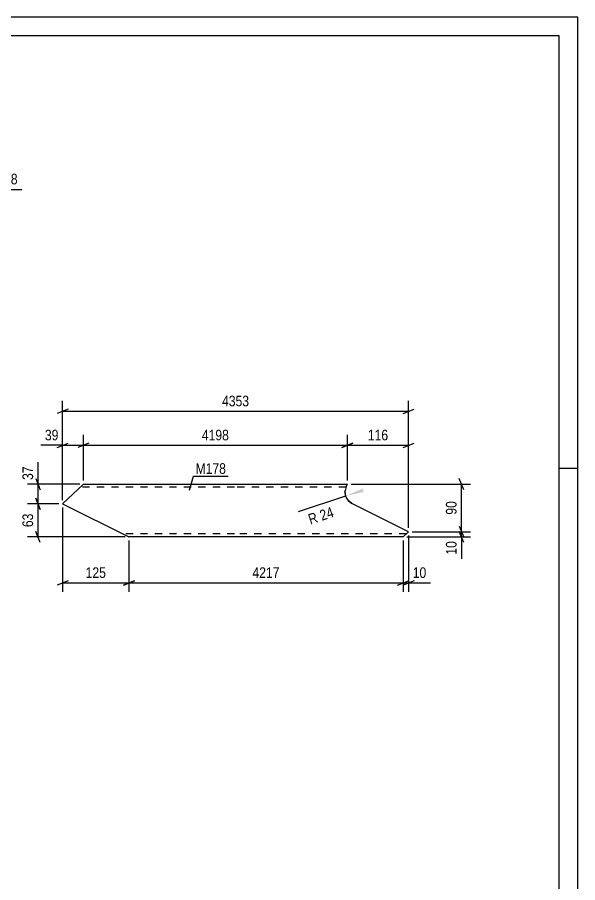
# Model space of a CAD drawing. Header units: millimetres. Extents: x 0 to 594, y 0 to 420.
# Drawn here: x 442.5 to 594, y 186 to 420 of the extents above; entities that cross this region are included whole.
import ezdxf

# ---------------------------------------------------------------- set-up
doc = ezdxf.new("R2010")
doc.units = ezdxf.units.MM
doc.linetypes.add('DXK_LINE_DOT2', pattern=[3.9198, 1.9599, -1.9599])
doc.styles.add('Arial Narrow', font='ARIALN.TTF', dxfattribs={"height": 0.2})

# ---------------------------------------------------------------- blocks, each defined once
blk = doc.blocks.new('Unknown-761560111-3298')
at = {"color": 5, "linetype": 'Continuous'}
for p, q in [((594, 420), (0, 420)), ((594, 0), (594, 420)), ((589, 415), (5, 415)), ((589, 5), (589, 415)), ((594, 298), (589, 298))]:
    blk.add_line(p, q, dxfattribs=at)
blk = doc.blocks.new('Part-761560111-7250 - 7249')
at = {"color": 2, "linetype": 'Continuous'}
for p, q in [((460.34, 293.78), (454.72, 288.46)), ((460.34, 293.78), (501.22, 293.78)), ((501.32, 293.78), (531.73, 293.78)), ((531.43, 293.17), (531.13, 292.07)), ((531.43, 293.17), (531.73, 293.78)), ((531.07, 291.88), (531.13, 292.07)), ((454.72, 288.46), (472.65, 279.5)), ((532.96, 288.57), (531.9, 289.39)), ((548.27, 280.92), (532.96, 288.57)), ((548.27, 280.92), (546.77, 279.5)), ((501.22, 279.5), (472.65, 279.5)), ((546.77, 279.5), (501.32, 279.5))]:
    blk.add_line(p, q, dxfattribs=at)
at = {"color": 7, "linetype": 'DXK_LINE_DOT2'}
for p, q in [((501.22, 292.92), (459.44, 292.92)), ((531.36, 292.92), (501.32, 292.92)), ((531.48, 293.28), (531.43, 293.17)), ((531.13, 292.07), (531.07, 291.88)), ((531.07, 291.88), (531.13, 292.07)), ((531.13, 292.07), (531.07, 291.88)), ((531.9, 289.39), (532.96, 288.57)), ((532.96, 288.57), (531.9, 289.39)), ((531.9, 289.39), (532.96, 288.57)), ((501.22, 280.35), (470.94, 280.35)), ((547.68, 280.35), (501.32, 280.35))]:
    blk.add_line(p, q, dxfattribs=at)
at = {"color": 2, "linetype": 'Continuous'}
blk.add_arc((534.49, 291.64), 3.43, 175.9254, 220.9254, dxfattribs=at)
at = {"color": 7, "linetype": 'DXK_LINE_DOT2'}
blk.add_arc((534.49, 291.64), 3.43, 175.9254, 220.9254, dxfattribs=at)
blk.add_arc((534.49, 291.64), 3.43, 175.9254, 220.9254, dxfattribs=at)
blk.add_arc((534.49, 291.64), 3.43, 175.9254, 220.9254, dxfattribs=at)
blk = doc.blocks.new('StraightDimension-761560111-8463 - 7249')
at = {"color": 7, "linetype": 'Continuous'}
for p, q in [((546.77, 278.5), (546.77, 264.67)), ((548.27, 279.92), (548.27, 264.67)), ((545.27, 266.47), (548.27, 267.67)), ((549.77, 267.67), (546.77, 266.47)), ((546.77, 267.07), (548.27, 267.07))]:
    blk.add_line(p, q, dxfattribs=at)
at = {"color": 0}
blk.add_wipeout([(553.65, 267.82), (553.65, 272.02), (548.8, 272.02), (548.8, 267.82)], dxfattribs=at)
at = {"color": 7, "linetype": 'Continuous'}
blk.add_line((548.27, 267.07), (554.18, 267.07), dxfattribs=at)
blk.add_line((548.27, 267.07), (554.18, 267.07), dxfattribs=at)
at = {"color": 3, "style": 'Arial Narrow'}
blk.add_text('10', height=2.863, dxfattribs=at).set_placement((549.4, 268.42))
blk = doc.blocks.new('StraightDimension-761560111-8400 - 7249')
at = {"color": 7, "linetype": 'Continuous'}
for p, q in [((447.48, 295.28), (448.68, 292.28)), ((459.34, 293.78), (445.23, 293.78)), ((448.08, 288.46), (448.08, 293.78)), ((453.72, 288.46), (445.23, 288.46)), ((448.68, 286.96), (447.48, 289.96))]:
    blk.add_line(p, q, dxfattribs=at)
at = {"color": 0}
blk.add_wipeout([(447.33, 299.16), (443.13, 299.16), (443.13, 294.31), (447.33, 294.31)], dxfattribs=at)
at = {"color": 7, "linetype": 'Continuous'}
blk.add_line((448.08, 293.78), (448.08, 299.69), dxfattribs=at)
blk.add_line((448.08, 293.78), (448.08, 299.69), dxfattribs=at)
at = {"color": 3, "style": 'Arial Narrow'}
blk.add_text('37', height=2.863, rotation=90.0002, dxfattribs=at).set_placement((446.73, 294.91))
blk = doc.blocks.new('StraightDimension-761560111-8314 - 7249')
at = {"color": 7, "linetype": 'Continuous'}
for p, q in [((531.73, 294.78), (531.73, 307.12)), ((548.27, 281.92), (548.27, 307.12)), ((533.23, 304.87), (530.23, 303.67)), ((531.73, 304.27), (548.27, 304.27)), ((546.77, 303.67), (549.77, 304.87))]:
    blk.add_line(p, q, dxfattribs=at)
at = {"color": 0}
blk.add_wipeout([(543.34, 305.02), (543.34, 309.22), (536.66, 309.22), (536.66, 305.02)], dxfattribs=at)
at = {"color": 3, "style": 'Arial Narrow'}
blk.add_text('116', height=2.863, dxfattribs=at).set_placement((537.26, 305.62))
blk = doc.blocks.new('StraightDimension-761560111-8315 - 7249')
at = {"color": 7, "linetype": 'Continuous'}
for p, q in [((460.34, 294.78), (460.34, 307.12)), ((531.73, 294.78), (531.73, 307.12)), ((461.84, 304.87), (458.84, 303.67)), ((460.34, 304.27), (531.73, 304.27)), ((530.23, 303.67), (533.23, 304.87))]:
    blk.add_line(p, q, dxfattribs=at)
at = {"color": 0}
blk.add_wipeout([(500.29, 305.02), (500.29, 309.22), (491.78, 309.22), (491.78, 305.02)], dxfattribs=at)
at = {"color": 3, "style": 'Arial Narrow'}
blk.add_text('4198', height=2.863, dxfattribs=at).set_placement((492.38, 305.62))
blk = doc.blocks.new('StraightDimension-761560111-8316 - 7249')
at = {"color": 7, "linetype": 'Continuous'}
for p, q in [((454.72, 289.46), (454.72, 307.12)), ((460.34, 294.78), (460.34, 307.12)), ((453.22, 303.67), (456.22, 304.87)), ((454.72, 304.27), (460.34, 304.27)), ((461.84, 304.87), (458.84, 303.67))]:
    blk.add_line(p, q, dxfattribs=at)
at = {"color": 0}
blk.add_wipeout([(454.2, 305.02), (454.2, 309.22), (449.34, 309.22), (449.34, 305.02)], dxfattribs=at)
at = {"color": 7, "linetype": 'Continuous'}
blk.add_line((454.72, 304.27), (448.82, 304.27), dxfattribs=at)
blk.add_line((454.72, 304.27), (448.82, 304.27), dxfattribs=at)
at = {"color": 3, "style": 'Arial Narrow'}
blk.add_text('39', height=2.863, dxfattribs=at).set_placement((449.94, 305.62))
blk = doc.blocks.new('StraightDimension-761560111-8401 - 7249')
at = {"color": 7, "linetype": 'Continuous'}
for p, q in [((453.72, 288.46), (445.23, 288.46)), ((447.48, 289.96), (448.68, 286.96)), ((448.08, 279.5), (448.08, 288.46)), ((448.68, 278), (447.48, 281)), ((471.65, 279.5), (445.23, 279.5))]:
    blk.add_line(p, q, dxfattribs=at)
at = {"color": 0}
blk.add_wipeout([(447.33, 286.41), (443.13, 286.41), (443.13, 281.55), (447.33, 281.55)], dxfattribs=at)
at = {"color": 3, "style": 'Arial Narrow'}
blk.add_text('63', height=2.863, rotation=90.0002, dxfattribs=at).set_placement((446.73, 282.15))
blk = doc.blocks.new('StraightDimension-761560111-8464 - 7249')
at = {"color": 7, "linetype": 'Continuous'}
for p, q in [((472.65, 278.5), (472.65, 264.67)), ((546.77, 278.5), (546.77, 264.67)), ((474.15, 267.67), (471.15, 266.47)), ((472.65, 267.07), (546.77, 267.07)), ((545.27, 266.47), (548.27, 267.67))]:
    blk.add_line(p, q, dxfattribs=at)
at = {"color": 0}
blk.add_wipeout([(513.97, 267.82), (513.97, 272.02), (505.46, 272.02), (505.46, 267.82)], dxfattribs=at)
at = {"color": 3, "style": 'Arial Narrow'}
blk.add_text('4217', height=2.863, dxfattribs=at).set_placement((506.06, 268.42))
blk = doc.blocks.new('StraightDimension-761560111-8465 - 7249')
at = {"color": 7, "linetype": 'Continuous'}
for p, q in [((454.72, 287.46), (454.72, 264.67)), ((472.65, 278.5), (472.65, 264.67)), ((456.22, 267.67), (453.22, 266.47)), ((454.72, 267.07), (472.65, 267.07)), ((471.15, 266.47), (474.15, 267.67))]:
    blk.add_line(p, q, dxfattribs=at)
at = {"color": 0}
blk.add_wipeout([(467.03, 267.82), (467.03, 272.02), (460.35, 272.02), (460.35, 267.82)], dxfattribs=at)
at = {"color": 3, "style": 'Arial Narrow'}
blk.add_text('125', height=2.863, dxfattribs=at).set_placement((460.95, 268.42))
blk = doc.blocks.new('StraightDimension-761560111-8560 - 7249')
at = {"color": 7, "linetype": 'Continuous'}
for p, q in [((454.72, 289.46), (454.72, 316.33)), ((548.27, 281.92), (548.27, 316.33)), ((456.22, 314.08), (453.22, 312.88)), ((546.77, 312.88), (549.77, 314.08)), ((454.72, 313.48), (548.27, 313.48))]:
    blk.add_line(p, q, dxfattribs=at)
at = {"color": 0}
blk.add_wipeout([(505.75, 314.23), (505.75, 318.43), (497.24, 318.43), (497.24, 314.23)], dxfattribs=at)
at = {"color": 3, "style": 'Arial Narrow'}
blk.add_text('4353', height=2.863, dxfattribs=at).set_placement((497.84, 314.83))
blk = doc.blocks.new('StraightDimension-761560111-8601 - 7249')
at = {"color": 7, "linetype": 'Continuous'}
for p, q in [((563.18, 292.28), (561.98, 295.28)), ((532.73, 293.78), (564.98, 293.78)), ((562.58, 280.92), (562.58, 293.78)), ((549.27, 280.92), (564.98, 280.92)), ((561.98, 282.42), (563.18, 279.42))]:
    blk.add_line(p, q, dxfattribs=at)
at = {"color": 0}
blk.add_wipeout([(561.83, 289.78), (557.63, 289.78), (557.63, 284.92), (561.83, 284.92)], dxfattribs=at)
at = {"color": 3, "style": 'Arial Narrow'}
blk.add_text('90', height=2.863, rotation=90.0002, dxfattribs=at).set_placement((561.23, 285.52))
blk = doc.blocks.new('StraightDimension-761560111-8602 - 7249')
at = {"color": 7, "linetype": 'Continuous'}
for p, q in [((549.27, 280.92), (564.98, 280.92)), ((561.98, 282.42), (563.18, 279.42)), ((563.18, 278), (561.98, 281)), ((562.58, 279.5), (562.58, 280.92)), ((547.77, 279.5), (564.98, 279.5))]:
    blk.add_line(p, q, dxfattribs=at)
at = {"color": 0}
blk.add_wipeout([(561.83, 278.97), (557.63, 278.97), (557.63, 274.11), (561.83, 274.11)], dxfattribs=at)
at = {"color": 7, "linetype": 'Continuous'}
blk.add_line((562.58, 279.5), (562.58, 273.59), dxfattribs=at)
blk.add_line((562.58, 279.5), (562.58, 273.59), dxfattribs=at)
at = {"color": 3, "style": 'Arial Narrow'}
blk.add_text('10', height=2.863, rotation=90.0002, dxfattribs=at).set_placement((561.23, 274.71))
blk = doc.blocks.new('RadiusDimension-761560111-8660 - 7249')
at = {"linetype": 'Continuous'}
blk.add_hatch(color=7, dxfattribs=at).paths.add_polyline_path([(536.14, 291.66), (531.24, 290.56), (535.83, 292.61)])
at = {"color": 7, "linetype": 'Continuous'}
blk.add_line((531.24, 290.56), (518.42, 286.28), dxfattribs=at)
blk.add_arc((534.49, 291.64), 3.43, 175.9254, 220.9254, dxfattribs=at)
at = {"color": 0}
blk.add_wipeout([(529.07, 284.62), (527.75, 288.6), (520.02, 286.03), (521.35, 282.04)], dxfattribs=at)
at = {"color": 3, "style": 'Arial Narrow'}
blk.add_text('R 24', height=2.863, rotation=18.4263, dxfattribs=at).set_placement((521.73, 282.8))
blk = doc.blocks.new('StraightDimension-761560111-7559 - 7233')
at = {"color": 7, "linetype": 'Continuous'}
for p, q in [((430.92, 364.83), (430.92, 376.33)), ((437.78, 345.97), (437.78, 376.33)), ((429.42, 372.88), (432.42, 374.08)), ((430.92, 373.48), (437.78, 373.48)), ((439.28, 374.08), (436.28, 372.88))]:
    blk.add_line(p, q, dxfattribs=at)
at = {"color": 0}
blk.add_wipeout([(443.16, 374.23), (443.16, 378.43), (438.3, 378.43), (438.3, 374.23)], dxfattribs=at)
at = {"color": 7, "linetype": 'Continuous'}
blk.add_line((437.78, 373.48), (443.69, 373.48), dxfattribs=at)
blk.add_line((437.78, 373.48), (443.69, 373.48), dxfattribs=at)
at = {"color": 3, "style": 'Arial Narrow'}
blk.add_text('48', height=2.863, dxfattribs=at).set_placement((438.9, 374.83))
blk = doc.blocks.new('Mark-761560111-8591 - 7249')
at = {"color": 0}
blk.add_wipeout([(498.9, 296.56), (498.9, 299.56), (490.68, 299.56), (490.68, 296.56)], dxfattribs=at)
blk.add_wipeout([(498.9, 296.56), (498.9, 299.56), (490.68, 299.56), (490.68, 296.56)], dxfattribs=at)
at = {"color": 30, "linetype": 'Continuous'}
for p, q in [((489.01, 292.15), (490.08, 295.96)), ((490.08, 295.96), (499.5, 295.96))]:
    blk.add_line(p, q, dxfattribs=at)
at = {"color": 3, "style": 'Arial Narrow'}
blk.add_text('M178', height=2.863, dxfattribs=at).set_placement((490.68, 296.56))

msp = doc.modelspace()

# ---------------------------------------------------------------- block references
for name in ['Unknown-761560111-3298', 'Part-761560111-7250 - 7249']:
    msp.add_blockref(name, (0, 0))

# ---------------------------------------------------------------- next in the draw order: block references
for name in ['StraightDimension-761560111-7559 - 7233', 'StraightDimension-761560111-8314 - 7249', 'StraightDimension-761560111-8400 - 7249', 'StraightDimension-761560111-8463 - 7249']:
    msp.add_blockref(name, (0, 0))

# ---------------------------------------------------------------- next in the draw order: block references
msp.add_blockref('StraightDimension-761560111-8315 - 7249', (0, 0))

# ---------------------------------------------------------------- next in the draw order: block references
msp.add_blockref('StraightDimension-761560111-8316 - 7249', (0, 0))

# ---------------------------------------------------------------- next in the draw order: block references
msp.add_blockref('StraightDimension-761560111-8401 - 7249', (0, 0))

# ---------------------------------------------------------------- next in the draw order: block references
msp.add_blockref('StraightDimension-761560111-8464 - 7249', (0, 0))

# ---------------------------------------------------------------- next in the draw order: block references
msp.add_blockref('StraightDimension-761560111-8465 - 7249', (0, 0))

# ---------------------------------------------------------------- next in the draw order: block references
msp.add_blockref('StraightDimension-761560111-8560 - 7249', (0, 0))

# ---------------------------------------------------------------- next in the draw order: block references
for name in ['Mark-761560111-8591 - 7249', 'StraightDimension-761560111-8601 - 7249']:
    msp.add_blockref(name, (0, 0))

# ---------------------------------------------------------------- next in the draw order: block references
for name in ['RadiusDimension-761560111-8660 - 7249', 'StraightDimension-761560111-8602 - 7249']:
    msp.add_blockref(name, (0, 0))

doc.saveas('drawing.dxf')
